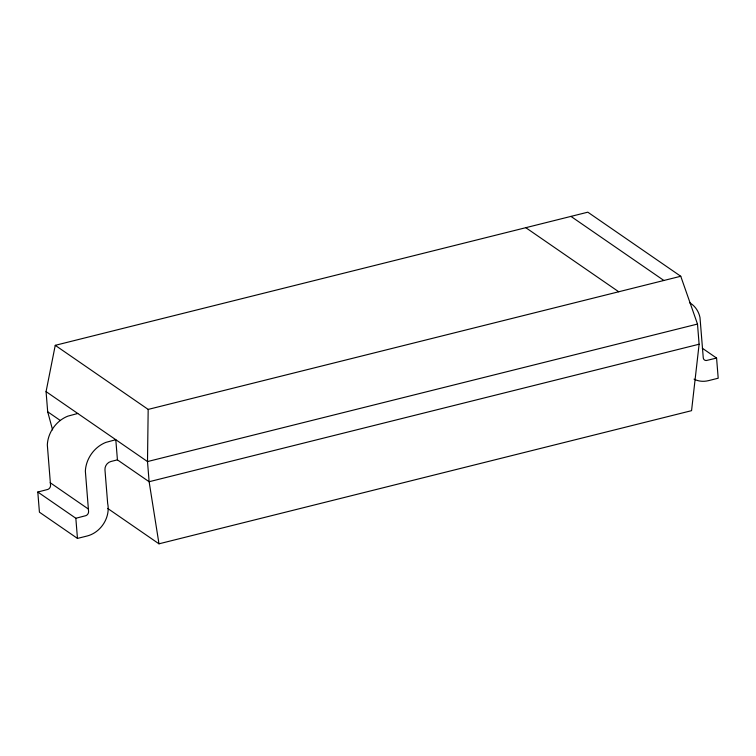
<?xml version="1.0" encoding="UTF-8"?>
<svg xmlns="http://www.w3.org/2000/svg" width="756" height="756" viewBox="0 0 756 756"><rect width="100%" height="100%" fill="white"/><g stroke="black" fill="none" stroke-linecap="round" stroke-linejoin="round"><path stroke-width="1.13" d="M55.245 345.331L148.176 409.412L147.496 461.566L149.121 481.723L158.987 543.819L691.56 410.669L699.111 344.216L697.495 324.059L680.75 276.261L587.818 212.181L55.245 345.331L46.069 391.617L47.694 411.784L52.589 429.899M77.764 413.475L67.879 416.14A29.049 24.617 -55.4 0 0 47.326 444.925L50.548 485.229A3.799 3.222 -55.4 0 1 47.902 489.415L37.8 492.024L39.425 512.19L77.462 538.414L87.082 536.013A25.61 21.697 -55.4 0 0 107.664 503.439L104.961 469.835A7.248 6.143 -55.4 0 1 110.924 461.491L117.426 459.865L149.121 481.723L699.111 344.216M148.176 409.412L680.75 276.261M697.495 324.059L147.496 461.566L46.069 391.617M37.8 492.024L75.836 518.257L85.938 515.639A3.799 3.222 -55.4 0 0 88.575 511.462L85.362 471.158A29.049 24.617 -55.4 0 1 105.916 442.373L115.8 439.709L117.426 459.865M694.046 379.134A25.61 21.697 -55.4 0 0 708.57 380.627L718.2 378.217L716.575 358.06L706.463 360.499A3.799 3.222 -55.4 0 1 703.26 357.777L699.99 317.482A29.049 24.617 -55.4 0 0 689.538 302.646M570.95 216.396L663.881 280.476M702.315 348.223L716.575 358.06M525.798 227.679L618.729 291.769M47.694 411.784L60.178 420.393M107.683 508.438L158.987 543.819M50.189 482.715L88.216 508.939M75.836 518.257L77.462 538.414"/></g></svg>
